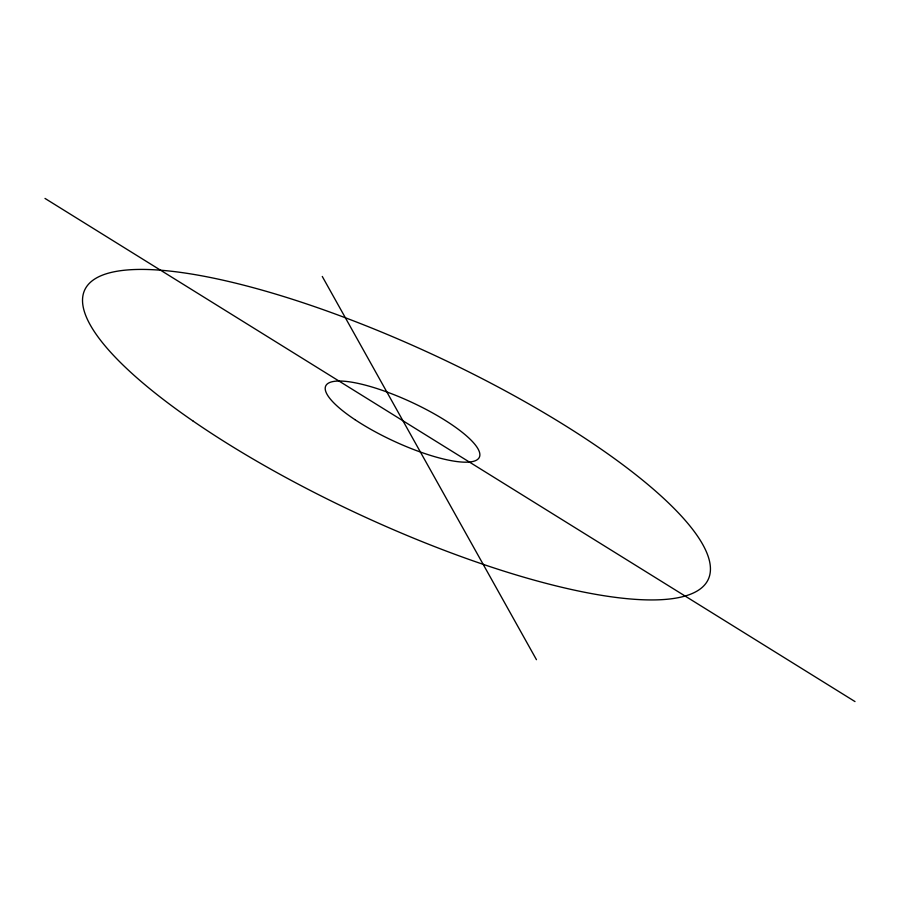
<?xml version="1.0" encoding="UTF-8"?>
<svg xmlns="http://www.w3.org/2000/svg" width="900" height="900" viewBox="0 0 900 900"><rect width="100%" height="100%" fill="white"/><g stroke="black" fill="none" stroke-linecap="round" stroke-linejoin="round"><path stroke-width="1.35" d="M45 198.428L855 701.572M322.279 276.457L536.456 659.689M354.892 419.614A84.701 21.375 24.9 0 0 479.126 457.695A84.701 21.375 24.9 0 0 373.556 387.484A84.701 21.375 24.9 0 0 354.892 419.614M193.23 421.166A343.744 87.998 24.9 0 0 705.341 584.077A343.744 87.998 24.9 0 0 290.812 298.766A343.744 87.998 24.9 0 0 193.23 421.166"/></g></svg>
